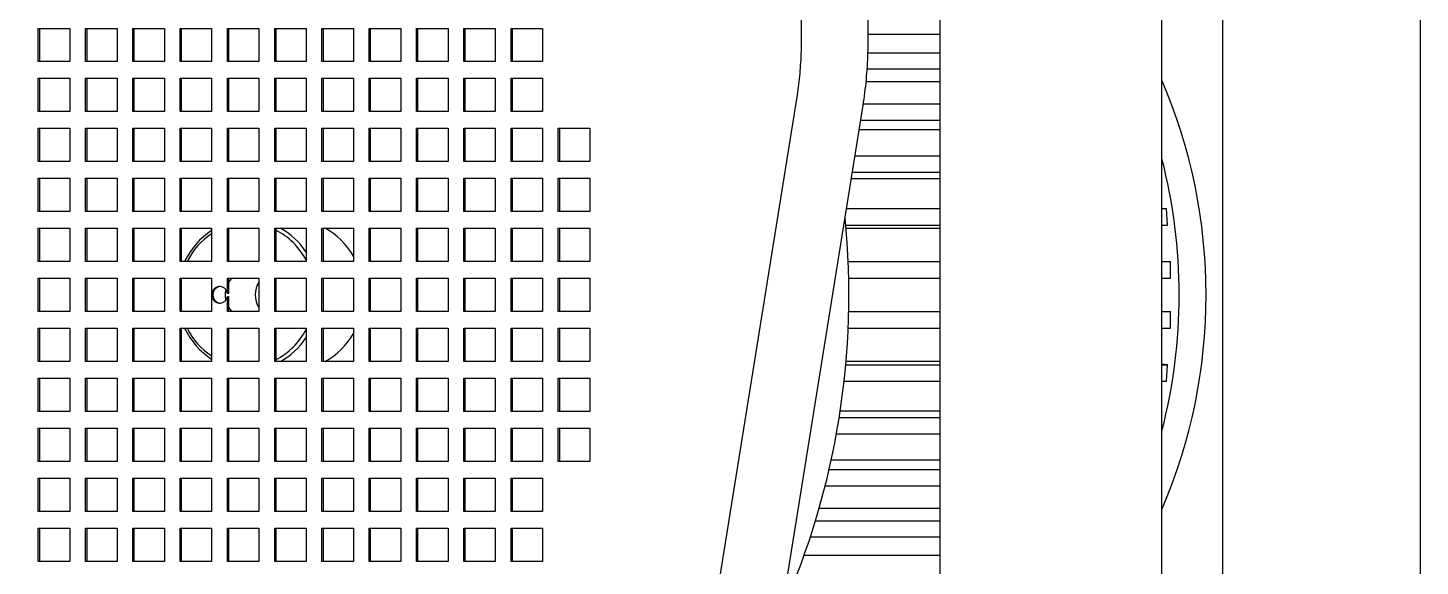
# Model space of a CAD drawing. Header units: millimetres. Extents: x -360063 to 84100, y -179792 to 59400.
# Drawn here: x 7677.4 to 8095.6, y 43718.7 to 43880.3 of the extents above; entities that cross this region are included whole.
import ezdxf

# ---------------------------------------------------------------- set-up
doc = ezdxf.new("R2010")
doc.units = ezdxf.units.MM
doc.header["$LTSCALE"] = 100
doc.layers.add('Visible', color=7, linetype='Continuous', lineweight=25)

msp = doc.modelspace()

# ---------------------------------------------------------------- linework, layer by layer
at = {"layer": 'Visible'}
for p, q in [((8095.57, 44600.17), (8095.57, 43100.17)), ((8036.16, 44135.17), (8036.16, 43585.17)), ((8018.01, 43595.17), (8018.01, 43961.71)), ((7909.79, 43876.87), (7909.79, 43933.97)), ((7929.79, 43876.87), (7929.79, 43932.89)), ((7951.41, 43615.17), (7951.41, 43920.36)), ((7680.59, 43880.17), (7690.05, 43880.17)), ((7680.59, 43870.17), (7680.59, 43880.17)), ((7680.91, 43880.17), (7680.91, 43870.17)), ((7690.05, 43880.17), (7690.05, 43870.17)), ((7694.78, 43870.17), (7694.78, 43880.17)), ((7694.78, 43880.17), (7704.25, 43880.17)), ((7695.11, 43880.17), (7695.11, 43870.17)), ((7704.25, 43880.17), (7704.25, 43870.17)), ((7708.98, 43870.17), (7708.98, 43880.17)), ((7708.98, 43880.17), (7718.44, 43880.17)), ((7709.3, 43880.17), (7709.3, 43870.17)), ((7718.44, 43880.17), (7718.44, 43870.17)), ((7723.18, 43870.17), (7723.18, 43880.17)), ((7723.18, 43880.17), (7732.64, 43880.17)), ((7723.5, 43880.17), (7723.5, 43870.17)), ((7732.64, 43880.17), (7732.64, 43870.17)), ((7737.37, 43870.17), (7737.37, 43880.17)), ((7737.37, 43880.17), (7746.84, 43880.17)), ((7737.69, 43880.17), (7737.69, 43870.17)), ((7746.84, 43880.17), (7746.84, 43870.17)), ((7751.57, 43870.17), (7751.57, 43880.17)), ((7751.57, 43880.17), (7761.03, 43880.17)), ((7751.89, 43880.17), (7751.89, 43870.17)), ((7761.03, 43880.17), (7761.03, 43870.17)), ((7765.76, 43880.17), (7775.23, 43880.17)), ((7765.76, 43870.17), (7765.76, 43880.17)), ((7766.09, 43880.17), (7766.09, 43870.17)), ((7775.23, 43880.17), (7775.23, 43870.17)), ((7779.96, 43870.17), (7779.96, 43880.17)), ((7779.96, 43880.17), (7789.42, 43880.17)), ((7780.28, 43880.17), (7780.28, 43870.17)), ((7789.42, 43880.17), (7789.42, 43870.17)), ((7794.16, 43870.17), (7794.16, 43880.17)), ((7794.16, 43880.17), (7803.62, 43880.17)), ((7794.48, 43880.17), (7794.48, 43870.17)), ((7803.62, 43880.17), (7803.62, 43870.17)), ((7808.35, 43870.17), (7808.35, 43880.17)), ((7808.35, 43880.17), (7817.82, 43880.17)), ((7808.67, 43880.17), (7808.67, 43870.17)), ((7817.82, 43880.17), (7817.82, 43870.17)), ((7822.55, 43880.17), (7832.01, 43880.17)), ((7822.55, 43870.17), (7822.55, 43880.17)), ((7822.87, 43880.17), (7822.87, 43870.17)), ((7832.01, 43880.17), (7832.01, 43870.17)), ((7929.79, 43878.38), (7951.41, 43878.38)), ((7690.05, 43870.17), (7680.59, 43870.17)), ((7704.25, 43870.17), (7694.78, 43870.17)), ((7718.44, 43870.17), (7708.98, 43870.17)), ((7732.64, 43870.17), (7723.18, 43870.17)), ((7746.84, 43870.17), (7737.37, 43870.17)), ((7761.03, 43870.17), (7751.57, 43870.17)), ((7775.23, 43870.17), (7765.76, 43870.17)), ((7789.42, 43870.17), (7779.96, 43870.17)), ((7803.62, 43870.17), (7794.16, 43870.17)), ((7817.82, 43870.17), (7808.35, 43870.17)), ((7832.01, 43870.17), (7822.55, 43870.17)), ((7929.73, 43872.8), (7951.41, 43872.8)), ((7929.5, 43868.01), (7951.41, 43868.01)), ((7680.59, 43865.17), (7690.05, 43865.17)), ((7680.59, 43855.17), (7680.59, 43865.17)), ((7680.91, 43865.17), (7680.91, 43855.17)), ((7690.05, 43865.17), (7690.05, 43855.17)), ((7694.78, 43855.17), (7694.78, 43865.17)), ((7694.78, 43865.17), (7704.25, 43865.17)), ((7695.11, 43865.17), (7695.11, 43855.17)), ((7704.25, 43865.17), (7704.25, 43855.17)), ((7708.98, 43855.17), (7708.98, 43865.17)), ((7708.98, 43865.17), (7718.44, 43865.17)), ((7709.3, 43865.17), (7709.3, 43855.17)), ((7718.44, 43865.17), (7718.44, 43855.17)), ((7723.18, 43855.17), (7723.18, 43865.17)), ((7723.18, 43865.17), (7732.64, 43865.17)), ((7723.5, 43865.17), (7723.5, 43855.17)), ((7732.64, 43865.17), (7732.64, 43855.17)), ((7737.37, 43855.17), (7737.37, 43865.17)), ((7737.37, 43865.17), (7746.84, 43865.17)), ((7737.69, 43865.17), (7737.69, 43855.17)), ((7746.84, 43865.17), (7746.84, 43855.17)), ((7751.57, 43855.17), (7751.57, 43865.17)), ((7751.57, 43865.17), (7761.03, 43865.17)), ((7751.89, 43865.17), (7751.89, 43855.17)), ((7761.03, 43865.17), (7761.03, 43855.17)), ((7765.76, 43865.17), (7775.23, 43865.17)), ((7765.76, 43855.17), (7765.76, 43865.17)), ((7766.09, 43865.17), (7766.09, 43855.17)), ((7775.23, 43865.17), (7775.23, 43855.17)), ((7779.96, 43855.17), (7779.96, 43865.17)), ((7779.96, 43865.17), (7789.42, 43865.17)), ((7780.28, 43865.17), (7780.28, 43855.17)), ((7789.42, 43865.17), (7789.42, 43855.17)), ((7794.16, 43855.17), (7794.16, 43865.17)), ((7794.16, 43865.17), (7803.62, 43865.17)), ((7794.48, 43865.17), (7794.48, 43855.17)), ((7803.62, 43865.17), (7803.62, 43855.17)), ((7808.35, 43855.17), (7808.35, 43865.17)), ((7808.35, 43865.17), (7817.82, 43865.17)), ((7808.67, 43865.17), (7808.67, 43855.17)), ((7817.82, 43865.17), (7817.82, 43855.17)), ((7822.55, 43865.17), (7832.01, 43865.17)), ((7822.55, 43855.17), (7822.55, 43865.17)), ((7822.87, 43865.17), (7822.87, 43855.17)), ((7832.01, 43865.17), (7832.01, 43855.17)), ((7929.2, 43864.26), (7951.41, 43864.26)), ((7868.98, 43613.78), (7908.54, 43860.25)), ((7888.72, 43610.61), (7928.29, 43857.08)), ((7928.35, 43857.51), (7951.41, 43857.51)), ((7690.05, 43855.17), (7680.59, 43855.17)), ((7704.25, 43855.17), (7694.78, 43855.17)), ((7718.44, 43855.17), (7708.98, 43855.17)), ((7732.64, 43855.17), (7723.18, 43855.17)), ((7746.84, 43855.17), (7737.37, 43855.17)), ((7761.03, 43855.17), (7751.57, 43855.17)), ((7775.23, 43855.17), (7765.76, 43855.17)), ((7789.42, 43855.17), (7779.96, 43855.17)), ((7803.62, 43855.17), (7794.16, 43855.17)), ((7817.82, 43855.17), (7808.35, 43855.17)), ((7832.01, 43855.17), (7822.55, 43855.17)), ((7680.59, 43840.17), (7680.59, 43850.17)), ((7680.59, 43850.17), (7690.05, 43850.17)), ((7680.91, 43850.17), (7680.91, 43840.17)), ((7690.05, 43850.17), (7690.05, 43840.17)), ((7694.78, 43840.17), (7694.78, 43850.17)), ((7694.78, 43850.17), (7704.25, 43850.17)), ((7695.11, 43850.17), (7695.11, 43840.17)), ((7704.25, 43850.17), (7704.25, 43840.17)), ((7708.98, 43840.17), (7708.98, 43850.17)), ((7708.98, 43850.17), (7718.44, 43850.17)), ((7709.3, 43850.17), (7709.3, 43840.17)), ((7718.44, 43850.17), (7718.44, 43840.17)), ((7723.18, 43840.17), (7723.18, 43850.17)), ((7723.18, 43850.17), (7732.64, 43850.17)), ((7723.5, 43850.17), (7723.5, 43840.17)), ((7732.64, 43850.17), (7732.64, 43840.17)), ((7737.37, 43840.17), (7737.37, 43850.17)), ((7737.37, 43850.17), (7746.84, 43850.17)), ((7737.69, 43850.17), (7737.69, 43840.17)), ((7746.84, 43850.17), (7746.84, 43840.17)), ((7751.57, 43840.17), (7751.57, 43850.17)), ((7751.57, 43850.17), (7761.03, 43850.17)), ((7751.89, 43850.17), (7751.89, 43840.17)), ((7761.03, 43850.17), (7761.03, 43840.17)), ((7765.76, 43840.17), (7765.76, 43850.17)), ((7765.76, 43850.17), (7775.23, 43850.17)), ((7766.09, 43850.17), (7766.09, 43840.17)), ((7775.23, 43850.17), (7775.23, 43840.17)), ((7779.96, 43840.17), (7779.96, 43850.17)), ((7779.96, 43850.17), (7789.42, 43850.17)), ((7780.28, 43850.17), (7780.28, 43840.17)), ((7789.42, 43850.17), (7789.42, 43840.17)), ((7794.16, 43840.17), (7794.16, 43850.17)), ((7794.16, 43850.17), (7803.62, 43850.17)), ((7794.48, 43850.17), (7794.48, 43840.17)), ((7803.62, 43850.17), (7803.62, 43840.17)), ((7808.35, 43840.17), (7808.35, 43850.17)), ((7808.35, 43850.17), (7817.82, 43850.17)), ((7808.67, 43850.17), (7808.67, 43840.17)), ((7817.82, 43850.17), (7817.82, 43840.17)), ((7822.55, 43840.17), (7822.55, 43850.17)), ((7822.55, 43850.17), (7832.01, 43850.17)), ((7822.87, 43850.17), (7822.87, 43840.17)), ((7832.01, 43850.17), (7832.01, 43840.17)), ((7836.74, 43850.17), (7846.21, 43850.17)), ((7836.74, 43840.17), (7836.74, 43850.17)), ((7837.07, 43850.17), (7837.07, 43840.17)), ((7846.21, 43850.17), (7846.21, 43840.17)), ((7927.12, 43849.8), (7951.41, 43849.8)), ((7927.57, 43852.63), (7951.41, 43852.63)), ((7690.05, 43840.17), (7680.59, 43840.17)), ((7704.25, 43840.17), (7694.78, 43840.17)), ((7718.44, 43840.17), (7708.98, 43840.17)), ((7732.64, 43840.17), (7723.18, 43840.17)), ((7746.84, 43840.17), (7737.37, 43840.17)), ((7761.03, 43840.17), (7751.57, 43840.17)), ((7775.23, 43840.17), (7765.76, 43840.17)), ((7789.42, 43840.17), (7779.96, 43840.17)), ((7803.62, 43840.17), (7794.16, 43840.17)), ((7817.82, 43840.17), (7808.35, 43840.17)), ((7832.01, 43840.17), (7822.55, 43840.17)), ((7846.21, 43840.17), (7836.74, 43840.17)), ((7925.85, 43841.92), (7951.41, 43841.92)), ((7925.06, 43836.98), (7951.41, 43836.98)), ((7680.59, 43825.17), (7680.59, 43835.17)), ((7680.59, 43835.17), (7690.05, 43835.17)), ((7680.91, 43835.17), (7680.91, 43825.17)), ((7690.05, 43835.17), (7690.05, 43825.17)), ((7694.78, 43825.17), (7694.78, 43835.17)), ((7694.78, 43835.17), (7704.25, 43835.17)), ((7695.11, 43835.17), (7695.11, 43825.17)), ((7704.25, 43835.17), (7704.25, 43825.17)), ((7708.98, 43825.17), (7708.98, 43835.17)), ((7708.98, 43835.17), (7718.44, 43835.17)), ((7709.3, 43835.17), (7709.3, 43825.17)), ((7718.44, 43835.17), (7718.44, 43825.17)), ((7723.18, 43825.17), (7723.18, 43835.17)), ((7723.18, 43835.17), (7732.64, 43835.17)), ((7723.5, 43835.17), (7723.5, 43825.17)), ((7732.64, 43835.17), (7732.64, 43825.17)), ((7737.37, 43825.17), (7737.37, 43835.17)), ((7737.37, 43835.17), (7746.84, 43835.17)), ((7737.69, 43835.17), (7737.69, 43825.17)), ((7746.84, 43835.17), (7746.84, 43825.17)), ((7751.57, 43825.17), (7751.57, 43835.17)), ((7751.57, 43835.17), (7761.03, 43835.17)), ((7751.89, 43835.17), (7751.89, 43825.17)), ((7761.03, 43835.17), (7761.03, 43825.17)), ((7765.76, 43825.17), (7765.76, 43835.17)), ((7765.76, 43835.17), (7775.23, 43835.17)), ((7766.09, 43835.17), (7766.09, 43825.17)), ((7775.23, 43835.17), (7775.23, 43825.17)), ((7779.96, 43825.17), (7779.96, 43835.17)), ((7779.96, 43835.17), (7789.42, 43835.17)), ((7780.28, 43835.17), (7780.28, 43825.17)), ((7789.42, 43835.17), (7789.42, 43825.17)), ((7794.16, 43825.17), (7794.16, 43835.17)), ((7794.16, 43835.17), (7803.62, 43835.17)), ((7794.48, 43835.17), (7794.48, 43825.17)), ((7803.62, 43835.17), (7803.62, 43825.17)), ((7808.35, 43825.17), (7808.35, 43835.17)), ((7808.35, 43835.17), (7817.82, 43835.17)), ((7808.67, 43835.17), (7808.67, 43825.17)), ((7817.82, 43835.17), (7817.82, 43825.17)), ((7822.55, 43825.17), (7822.55, 43835.17)), ((7822.55, 43835.17), (7832.01, 43835.17)), ((7822.87, 43835.17), (7822.87, 43825.17)), ((7832.01, 43835.17), (7832.01, 43825.17)), ((7836.74, 43835.17), (7846.21, 43835.17)), ((7836.74, 43825.17), (7836.74, 43835.17)), ((7837.07, 43835.17), (7837.07, 43825.17)), ((7846.21, 43835.17), (7846.21, 43825.17)), ((7924.75, 43835.08), (7951.41, 43835.08)), ((7690.05, 43825.17), (7680.59, 43825.17)), ((7704.25, 43825.17), (7694.78, 43825.17)), ((7718.44, 43825.17), (7708.98, 43825.17)), ((7732.64, 43825.17), (7723.18, 43825.17)), ((7746.84, 43825.17), (7737.37, 43825.17)), ((7761.03, 43825.17), (7751.57, 43825.17)), ((7775.23, 43825.17), (7765.76, 43825.17)), ((7789.42, 43825.17), (7779.96, 43825.17)), ((7803.62, 43825.17), (7794.16, 43825.17)), ((7817.82, 43825.17), (7808.35, 43825.17)), ((7832.01, 43825.17), (7822.55, 43825.17)), ((7846.21, 43825.17), (7836.74, 43825.17)), ((7923.32, 43826.12), (7951.41, 43826.12)), ((8018.01, 43826.12), (8019.4, 43826.12)), ((8019.74, 43821.13), (8019.4, 43826.12)), ((7680.59, 43810.17), (7680.59, 43820.17)), ((7680.59, 43820.17), (7690.05, 43820.17)), ((7680.91, 43820.17), (7680.91, 43810.17)), ((7690.05, 43820.17), (7690.05, 43810.17)), ((7694.78, 43810.17), (7694.78, 43820.17)), ((7694.78, 43820.17), (7704.25, 43820.17)), ((7695.11, 43820.17), (7695.11, 43810.17)), ((7704.25, 43820.17), (7704.25, 43810.17)), ((7708.98, 43810.17), (7708.98, 43820.17)), ((7708.98, 43820.17), (7718.44, 43820.17)), ((7709.3, 43820.17), (7709.3, 43810.17)), ((7718.44, 43820.17), (7718.44, 43810.17)), ((7723.18, 43810.17), (7723.18, 43820.17)), ((7723.18, 43820.17), (7732.64, 43820.17)), ((7723.5, 43820.17), (7723.5, 43810.17)), ((7732.64, 43820.17), (7732.64, 43810.17)), ((7737.37, 43810.17), (7737.37, 43820.17)), ((7737.37, 43820.17), (7746.84, 43820.17)), ((7737.69, 43820.17), (7737.69, 43810.17)), ((7746.84, 43820.17), (7746.84, 43810.17)), ((7751.57, 43810.17), (7751.57, 43820.17)), ((7751.57, 43820.17), (7761.03, 43820.17)), ((7751.89, 43820.17), (7751.89, 43810.17)), ((7761.03, 43820.17), (7761.03, 43810.17)), ((7765.76, 43810.17), (7765.76, 43820.17)), ((7765.76, 43820.17), (7775.23, 43820.17)), ((7766.09, 43820.17), (7766.09, 43810.17)), ((7775.23, 43820.17), (7775.23, 43810.17)), ((7779.96, 43810.17), (7779.96, 43820.17)), ((7779.96, 43820.17), (7789.42, 43820.17)), ((7780.28, 43820.17), (7780.28, 43810.17)), ((7789.42, 43820.17), (7789.42, 43810.17)), ((7794.16, 43810.17), (7794.16, 43820.17)), ((7794.16, 43820.17), (7803.62, 43820.17)), ((7794.48, 43820.17), (7794.48, 43810.17)), ((7803.62, 43820.17), (7803.62, 43810.17)), ((7808.35, 43810.17), (7808.35, 43820.17)), ((7808.35, 43820.17), (7817.82, 43820.17)), ((7808.67, 43820.17), (7808.67, 43810.17)), ((7817.82, 43820.17), (7817.82, 43810.17)), ((7822.55, 43810.17), (7822.55, 43820.17)), ((7822.55, 43820.17), (7832.01, 43820.17)), ((7822.87, 43820.17), (7822.87, 43810.17)), ((7832.01, 43820.17), (7832.01, 43810.17)), ((7836.74, 43820.17), (7846.21, 43820.17)), ((7836.74, 43810.17), (7836.74, 43820.17)), ((7837.07, 43820.17), (7837.07, 43810.17)), ((7846.21, 43820.17), (7846.21, 43810.17)), ((7923.08, 43821.13), (7951.41, 43821.13)), ((7923.17, 43820.18), (7951.41, 43820.18)), ((8018.01, 43820.99), (8019.74, 43821.13)), ((8018.01, 43821.13), (8019.74, 43821.13)), ((7690.05, 43810.17), (7680.59, 43810.17)), ((7704.25, 43810.17), (7694.78, 43810.17)), ((7718.44, 43810.17), (7708.98, 43810.17)), ((7732.64, 43810.17), (7723.18, 43810.17)), ((7746.84, 43810.17), (7737.37, 43810.17)), ((7761.03, 43810.17), (7751.57, 43810.17)), ((7775.23, 43810.17), (7765.76, 43810.17)), ((7789.42, 43810.17), (7779.96, 43810.17)), ((7803.62, 43810.17), (7794.16, 43810.17)), ((7817.82, 43810.17), (7808.35, 43810.17)), ((7832.01, 43810.17), (7822.55, 43810.17)), ((7846.21, 43810.17), (7836.74, 43810.17)), ((7923.81, 43810.17), (7951.41, 43810.17)), ((8018.01, 43810.17), (8020.64, 43810.17)), ((8020.64, 43805.17), (8020.64, 43810.17)), ((7680.59, 43805.17), (7690.05, 43805.17)), ((7680.59, 43795.17), (7680.59, 43805.17)), ((7680.91, 43805.17), (7680.91, 43795.17)), ((7690.05, 43805.17), (7690.05, 43795.17)), ((7694.78, 43805.17), (7704.25, 43805.17)), ((7694.78, 43795.17), (7694.78, 43805.17)), ((7695.11, 43805.17), (7695.11, 43795.17)), ((7704.25, 43805.17), (7704.25, 43795.17)), ((7708.98, 43805.17), (7718.44, 43805.17)), ((7708.98, 43795.17), (7708.98, 43805.17)), ((7709.3, 43805.17), (7709.3, 43795.17)), ((7718.44, 43805.17), (7718.44, 43795.17)), ((7723.18, 43805.17), (7732.64, 43805.17)), ((7723.18, 43795.17), (7723.18, 43805.17)), ((7723.5, 43805.17), (7723.5, 43795.17)), ((7732.64, 43805.17), (7732.64, 43795.17)), ((7737.37, 43800.62), (7737.37, 43805.17)), ((7737.37, 43805.17), (7746.84, 43805.17)), ((7737.69, 43805.17), (7737.69, 43800.62)), ((7746.84, 43805.17), (7746.84, 43795.17)), ((7751.57, 43805.17), (7761.03, 43805.17)), ((7751.57, 43795.17), (7751.57, 43805.17)), ((7751.89, 43805.17), (7751.89, 43795.17)), ((7761.03, 43805.17), (7761.03, 43795.17)), ((7765.76, 43805.17), (7775.23, 43805.17)), ((7765.76, 43795.17), (7765.76, 43805.17)), ((7766.09, 43805.17), (7766.09, 43795.17)), ((7775.23, 43805.17), (7775.23, 43795.17)), ((7779.96, 43805.17), (7789.42, 43805.17)), ((7779.96, 43795.17), (7779.96, 43805.17)), ((7780.28, 43805.17), (7780.28, 43795.17)), ((7789.42, 43805.17), (7789.42, 43795.17)), ((7794.16, 43805.17), (7803.62, 43805.17)), ((7794.16, 43795.17), (7794.16, 43805.17)), ((7794.48, 43805.17), (7794.48, 43795.17)), ((7803.62, 43805.17), (7803.62, 43795.17)), ((7808.35, 43805.17), (7817.82, 43805.17)), ((7808.35, 43795.17), (7808.35, 43805.17)), ((7808.67, 43805.17), (7808.67, 43795.17)), ((7817.82, 43805.17), (7817.82, 43795.17)), ((7822.55, 43805.17), (7832.01, 43805.17)), ((7822.55, 43795.17), (7822.55, 43805.17)), ((7822.87, 43805.17), (7822.87, 43795.17)), ((7832.01, 43805.17), (7832.01, 43795.17)), ((7836.74, 43805.17), (7846.21, 43805.17)), ((7836.74, 43795.17), (7836.74, 43805.17)), ((7837.07, 43805.17), (7837.07, 43795.17)), ((7846.21, 43805.17), (7846.21, 43795.17)), ((7923.97, 43805.17), (7951.41, 43805.17)), ((8018.01, 43805.17), (8020.64, 43805.17)), ((7737.69, 43800.62), (7737.37, 43800.62)), ((7737.37, 43799.72), (7737.69, 43799.72)), ((7737.37, 43795.17), (7737.37, 43799.72)), ((7737.69, 43799.72), (7737.69, 43795.17)), ((7690.05, 43795.17), (7680.59, 43795.17)), ((7704.25, 43795.17), (7694.78, 43795.17)), ((7718.44, 43795.17), (7708.98, 43795.17)), ((7732.64, 43795.17), (7723.18, 43795.17)), ((7746.84, 43795.17), (7737.37, 43795.17)), ((7761.03, 43795.17), (7751.57, 43795.17)), ((7775.23, 43795.17), (7765.76, 43795.17)), ((7789.42, 43795.17), (7779.96, 43795.17)), ((7803.62, 43795.17), (7794.16, 43795.17)), ((7817.82, 43795.17), (7808.35, 43795.17)), ((7832.01, 43795.17), (7822.55, 43795.17)), ((7846.21, 43795.17), (7836.74, 43795.17)), ((7923.97, 43795.17), (7951.41, 43795.17)), ((8018.01, 43795.17), (8020.64, 43795.17)), ((8020.64, 43790.17), (8020.64, 43795.17)), ((7680.59, 43790.17), (7690.05, 43790.17)), ((7680.59, 43780.17), (7680.59, 43790.17)), ((7680.91, 43790.17), (7680.91, 43780.17)), ((7690.05, 43790.17), (7690.05, 43780.17)), ((7694.78, 43790.17), (7704.25, 43790.17)), ((7694.78, 43780.17), (7694.78, 43790.17)), ((7695.11, 43790.17), (7695.11, 43780.17)), ((7704.25, 43790.17), (7704.25, 43780.17)), ((7708.98, 43790.17), (7718.44, 43790.17)), ((7708.98, 43780.17), (7708.98, 43790.17)), ((7709.3, 43790.17), (7709.3, 43780.17)), ((7718.44, 43790.17), (7718.44, 43780.17)), ((7723.18, 43780.17), (7723.18, 43790.17)), ((7723.18, 43790.17), (7732.64, 43790.17)), ((7723.5, 43790.17), (7723.5, 43780.17)), ((7732.64, 43790.17), (7732.64, 43780.17)), ((7737.37, 43790.17), (7746.84, 43790.17)), ((7737.37, 43780.17), (7737.37, 43790.17)), ((7737.69, 43790.17), (7737.69, 43780.17)), ((7746.84, 43790.17), (7746.84, 43780.17)), ((7751.57, 43790.17), (7761.03, 43790.17)), ((7751.57, 43780.17), (7751.57, 43790.17)), ((7751.89, 43790.17), (7751.89, 43780.17)), ((7761.03, 43790.17), (7761.03, 43780.17)), ((7765.76, 43790.17), (7775.23, 43790.17)), ((7765.76, 43780.17), (7765.76, 43790.17)), ((7766.09, 43790.17), (7766.09, 43780.17)), ((7775.23, 43790.17), (7775.23, 43780.17)), ((7779.96, 43790.17), (7789.42, 43790.17)), ((7779.96, 43780.17), (7779.96, 43790.17)), ((7780.28, 43790.17), (7780.28, 43780.17)), ((7789.42, 43790.17), (7789.42, 43780.17)), ((7794.16, 43790.17), (7803.62, 43790.17)), ((7794.16, 43780.17), (7794.16, 43790.17)), ((7794.48, 43790.17), (7794.48, 43780.17)), ((7803.62, 43790.17), (7803.62, 43780.17)), ((7808.35, 43790.17), (7817.82, 43790.17)), ((7808.35, 43780.17), (7808.35, 43790.17)), ((7808.67, 43790.17), (7808.67, 43780.17)), ((7817.82, 43790.17), (7817.82, 43780.17)), ((7822.55, 43790.17), (7832.01, 43790.17)), ((7822.55, 43780.17), (7822.55, 43790.17)), ((7822.87, 43790.17), (7822.87, 43780.17)), ((7832.01, 43790.17), (7832.01, 43780.17)), ((7836.74, 43780.17), (7836.74, 43790.17)), ((7836.74, 43790.17), (7846.21, 43790.17)), ((7837.07, 43790.17), (7837.07, 43780.17)), ((7846.21, 43790.17), (7846.21, 43780.17)), ((7923.81, 43790.17), (7951.41, 43790.17)), ((8018.01, 43790.17), (8020.64, 43790.17)), ((7690.05, 43780.17), (7680.59, 43780.17)), ((7704.25, 43780.17), (7694.78, 43780.17)), ((7718.44, 43780.17), (7708.98, 43780.17)), ((7732.64, 43780.17), (7723.18, 43780.17)), ((7746.84, 43780.17), (7737.37, 43780.17)), ((7761.03, 43780.17), (7751.57, 43780.17)), ((7775.23, 43780.17), (7765.76, 43780.17)), ((7789.42, 43780.17), (7779.96, 43780.17)), ((7803.62, 43780.17), (7794.16, 43780.17)), ((7817.82, 43780.17), (7808.35, 43780.17)), ((7832.01, 43780.17), (7822.55, 43780.17)), ((7846.21, 43780.17), (7836.74, 43780.17)), ((7923.08, 43779.21), (7951.41, 43779.21)), ((7951.41, 43780.16), (7923.17, 43780.16)), ((8019.74, 43779.21), (8018.01, 43779.34)), ((8018.01, 43779.21), (8019.74, 43779.21)), ((8019.4, 43774.22), (8019.74, 43779.21)), ((7680.59, 43775.17), (7690.05, 43775.17)), ((7680.59, 43765.17), (7680.59, 43775.17)), ((7680.91, 43775.17), (7680.91, 43765.17)), ((7690.05, 43775.17), (7690.05, 43765.17)), ((7694.78, 43775.17), (7704.25, 43775.17)), ((7694.78, 43765.17), (7694.78, 43775.17)), ((7695.11, 43775.17), (7695.11, 43765.17)), ((7704.25, 43775.17), (7704.25, 43765.17)), ((7708.98, 43775.17), (7718.44, 43775.17)), ((7708.98, 43765.17), (7708.98, 43775.17)), ((7709.3, 43775.17), (7709.3, 43765.17)), ((7718.44, 43775.17), (7718.44, 43765.17)), ((7723.18, 43765.17), (7723.18, 43775.17)), ((7723.18, 43775.17), (7732.64, 43775.17)), ((7723.5, 43775.17), (7723.5, 43765.17)), ((7732.64, 43775.17), (7732.64, 43765.17)), ((7737.37, 43775.17), (7746.84, 43775.17)), ((7737.37, 43765.17), (7737.37, 43775.17)), ((7737.69, 43775.17), (7737.69, 43765.17)), ((7746.84, 43775.17), (7746.84, 43765.17)), ((7751.57, 43775.17), (7761.03, 43775.17)), ((7751.57, 43765.17), (7751.57, 43775.17)), ((7751.89, 43775.17), (7751.89, 43765.17)), ((7761.03, 43775.17), (7761.03, 43765.17)), ((7765.76, 43775.17), (7775.23, 43775.17)), ((7765.76, 43765.17), (7765.76, 43775.17)), ((7766.09, 43775.17), (7766.09, 43765.17)), ((7775.23, 43775.17), (7775.23, 43765.17)), ((7779.96, 43775.17), (7789.42, 43775.17)), ((7779.96, 43765.17), (7779.96, 43775.17)), ((7780.28, 43775.17), (7780.28, 43765.17)), ((7789.42, 43775.17), (7789.42, 43765.17)), ((7794.16, 43775.17), (7803.62, 43775.17)), ((7794.16, 43765.17), (7794.16, 43775.17)), ((7794.48, 43775.17), (7794.48, 43765.17)), ((7803.62, 43775.17), (7803.62, 43765.17)), ((7808.35, 43775.17), (7817.82, 43775.17)), ((7808.35, 43765.17), (7808.35, 43775.17)), ((7808.67, 43775.17), (7808.67, 43765.17)), ((7817.82, 43775.17), (7817.82, 43765.17)), ((7822.55, 43775.17), (7832.01, 43775.17)), ((7822.55, 43765.17), (7822.55, 43775.17)), ((7822.87, 43775.17), (7822.87, 43765.17)), ((7832.01, 43775.17), (7832.01, 43765.17)), ((7836.74, 43765.17), (7836.74, 43775.17)), ((7836.74, 43775.17), (7846.21, 43775.17)), ((7837.07, 43775.17), (7837.07, 43765.17)), ((7846.21, 43775.17), (7846.21, 43765.17)), ((7922.58, 43774.22), (7951.41, 43774.22)), ((8018.01, 43774.22), (8019.4, 43774.22)), ((7690.05, 43765.17), (7680.59, 43765.17)), ((7704.25, 43765.17), (7694.78, 43765.17)), ((7718.44, 43765.17), (7708.98, 43765.17)), ((7732.64, 43765.17), (7723.18, 43765.17)), ((7746.84, 43765.17), (7737.37, 43765.17)), ((7761.03, 43765.17), (7751.57, 43765.17)), ((7775.23, 43765.17), (7765.76, 43765.17)), ((7789.42, 43765.17), (7779.96, 43765.17)), ((7803.62, 43765.17), (7794.16, 43765.17)), ((7817.82, 43765.17), (7808.35, 43765.17)), ((7832.01, 43765.17), (7822.55, 43765.17)), ((7846.21, 43765.17), (7836.74, 43765.17)), ((7951.41, 43765.26), (7921.41, 43765.26)), ((7921.11, 43763.36), (7951.41, 43763.36)), ((7680.59, 43760.17), (7690.05, 43760.17)), ((7680.59, 43750.17), (7680.59, 43760.17)), ((7680.91, 43760.17), (7680.91, 43750.17)), ((7690.05, 43760.17), (7690.05, 43750.17)), ((7694.78, 43760.17), (7704.25, 43760.17)), ((7694.78, 43750.17), (7694.78, 43760.17)), ((7695.11, 43760.17), (7695.11, 43750.17)), ((7704.25, 43760.17), (7704.25, 43750.17)), ((7708.98, 43760.17), (7718.44, 43760.17)), ((7708.98, 43750.17), (7708.98, 43760.17)), ((7709.3, 43760.17), (7709.3, 43750.17)), ((7718.44, 43760.17), (7718.44, 43750.17)), ((7723.18, 43750.17), (7723.18, 43760.17)), ((7723.18, 43760.17), (7732.64, 43760.17)), ((7723.5, 43760.17), (7723.5, 43750.17)), ((7732.64, 43760.17), (7732.64, 43750.17)), ((7737.37, 43760.17), (7746.84, 43760.17)), ((7737.37, 43750.17), (7737.37, 43760.17)), ((7737.69, 43760.17), (7737.69, 43750.17)), ((7746.84, 43760.17), (7746.84, 43750.17)), ((7751.57, 43760.17), (7761.03, 43760.17)), ((7751.57, 43750.17), (7751.57, 43760.17)), ((7751.89, 43760.17), (7751.89, 43750.17)), ((7761.03, 43760.17), (7761.03, 43750.17)), ((7765.76, 43760.17), (7775.23, 43760.17)), ((7765.76, 43750.17), (7765.76, 43760.17)), ((7766.09, 43760.17), (7766.09, 43750.17)), ((7775.23, 43760.17), (7775.23, 43750.17)), ((7779.96, 43760.17), (7789.42, 43760.17)), ((7779.96, 43750.17), (7779.96, 43760.17)), ((7780.28, 43760.17), (7780.28, 43750.17)), ((7789.42, 43760.17), (7789.42, 43750.17)), ((7794.16, 43760.17), (7803.62, 43760.17)), ((7794.16, 43750.17), (7794.16, 43760.17)), ((7794.48, 43760.17), (7794.48, 43750.17)), ((7803.62, 43760.17), (7803.62, 43750.17)), ((7808.35, 43760.17), (7817.82, 43760.17)), ((7808.35, 43750.17), (7808.35, 43760.17)), ((7808.67, 43760.17), (7808.67, 43750.17)), ((7817.82, 43760.17), (7817.82, 43750.17)), ((7822.55, 43760.17), (7832.01, 43760.17)), ((7822.55, 43750.17), (7822.55, 43760.17)), ((7822.87, 43760.17), (7822.87, 43750.17)), ((7832.01, 43760.17), (7832.01, 43750.17)), ((7836.74, 43750.17), (7836.74, 43760.17)), ((7836.74, 43760.17), (7846.21, 43760.17)), ((7837.07, 43760.17), (7837.07, 43750.17)), ((7846.21, 43760.17), (7846.21, 43750.17)), ((7920.27, 43758.42), (7951.41, 43758.42)), ((7690.05, 43750.17), (7680.59, 43750.17)), ((7704.25, 43750.17), (7694.78, 43750.17)), ((7718.44, 43750.17), (7708.98, 43750.17)), ((7732.64, 43750.17), (7723.18, 43750.17)), ((7746.84, 43750.17), (7737.37, 43750.17)), ((7761.03, 43750.17), (7751.57, 43750.17)), ((7775.23, 43750.17), (7765.76, 43750.17)), ((7789.42, 43750.17), (7779.96, 43750.17)), ((7803.62, 43750.17), (7794.16, 43750.17)), ((7817.82, 43750.17), (7808.35, 43750.17)), ((7832.01, 43750.17), (7822.55, 43750.17)), ((7846.21, 43750.17), (7836.74, 43750.17)), ((7951.41, 43750.54), (7918.7, 43750.54)), ((7680.59, 43745.17), (7690.05, 43745.17)), ((7680.59, 43735.17), (7680.59, 43745.17)), ((7680.91, 43745.17), (7680.91, 43735.17)), ((7690.05, 43745.17), (7690.05, 43735.17)), ((7694.78, 43745.17), (7704.25, 43745.17)), ((7694.78, 43735.17), (7694.78, 43745.17)), ((7695.11, 43745.17), (7695.11, 43735.17)), ((7704.25, 43745.17), (7704.25, 43735.17)), ((7708.98, 43735.17), (7708.98, 43745.17)), ((7708.98, 43745.17), (7718.44, 43745.17)), ((7709.3, 43745.17), (7709.3, 43735.17)), ((7718.44, 43745.17), (7718.44, 43735.17)), ((7723.18, 43745.17), (7732.64, 43745.17)), ((7723.18, 43735.17), (7723.18, 43745.17)), ((7723.5, 43745.17), (7723.5, 43735.17)), ((7732.64, 43745.17), (7732.64, 43735.17)), ((7737.37, 43745.17), (7746.84, 43745.17)), ((7737.37, 43735.17), (7737.37, 43745.17)), ((7737.69, 43745.17), (7737.69, 43735.17)), ((7746.84, 43745.17), (7746.84, 43735.17)), ((7751.57, 43745.17), (7761.03, 43745.17)), ((7751.57, 43735.17), (7751.57, 43745.17)), ((7751.89, 43745.17), (7751.89, 43735.17)), ((7761.03, 43745.17), (7761.03, 43735.17)), ((7765.76, 43735.17), (7765.76, 43745.17)), ((7765.76, 43745.17), (7775.23, 43745.17)), ((7766.09, 43745.17), (7766.09, 43735.17)), ((7775.23, 43745.17), (7775.23, 43735.17)), ((7779.96, 43745.17), (7789.42, 43745.17)), ((7779.96, 43735.17), (7779.96, 43745.17)), ((7780.28, 43745.17), (7780.28, 43735.17)), ((7789.42, 43745.17), (7789.42, 43735.17)), ((7794.16, 43735.17), (7794.16, 43745.17)), ((7794.16, 43745.17), (7803.62, 43745.17)), ((7794.48, 43745.17), (7794.48, 43735.17)), ((7803.62, 43745.17), (7803.62, 43735.17)), ((7808.35, 43745.17), (7817.82, 43745.17)), ((7808.35, 43735.17), (7808.35, 43745.17)), ((7808.67, 43745.17), (7808.67, 43735.17)), ((7817.82, 43745.17), (7817.82, 43735.17)), ((7822.55, 43745.17), (7832.01, 43745.17)), ((7822.55, 43735.17), (7822.55, 43745.17)), ((7822.87, 43745.17), (7822.87, 43735.17)), ((7832.01, 43745.17), (7832.01, 43735.17)), ((7918.07, 43747.71), (7951.41, 43747.71)), ((7916.89, 43742.83), (7951.41, 43742.83)), ((7951.41, 43736.08), (7915.07, 43736.08)), ((7690.05, 43735.17), (7680.59, 43735.17)), ((7704.25, 43735.17), (7694.78, 43735.17)), ((7718.44, 43735.17), (7708.98, 43735.17)), ((7732.64, 43735.17), (7723.18, 43735.17)), ((7746.84, 43735.17), (7737.37, 43735.17)), ((7761.03, 43735.17), (7751.57, 43735.17)), ((7775.23, 43735.17), (7765.76, 43735.17)), ((7789.42, 43735.17), (7779.96, 43735.17)), ((7803.62, 43735.17), (7794.16, 43735.17)), ((7817.82, 43735.17), (7808.35, 43735.17)), ((7832.01, 43735.17), (7822.55, 43735.17)), ((7913.97, 43732.33), (7951.41, 43732.33)), ((7680.59, 43730.17), (7690.05, 43730.17)), ((7680.59, 43720.17), (7680.59, 43730.17)), ((7680.91, 43730.17), (7680.91, 43720.17)), ((7690.05, 43730.17), (7690.05, 43720.17)), ((7694.78, 43730.17), (7704.25, 43730.17)), ((7694.78, 43720.17), (7694.78, 43730.17)), ((7695.11, 43730.17), (7695.11, 43720.17)), ((7704.25, 43730.17), (7704.25, 43720.17)), ((7708.98, 43720.17), (7708.98, 43730.17)), ((7708.98, 43730.17), (7718.44, 43730.17)), ((7709.3, 43730.17), (7709.3, 43720.17)), ((7718.44, 43730.17), (7718.44, 43720.17)), ((7723.18, 43730.17), (7732.64, 43730.17)), ((7723.18, 43720.17), (7723.18, 43730.17)), ((7723.5, 43730.17), (7723.5, 43720.17)), ((7732.64, 43730.17), (7732.64, 43720.17)), ((7737.37, 43730.17), (7746.84, 43730.17)), ((7737.37, 43720.17), (7737.37, 43730.17)), ((7737.69, 43730.17), (7737.69, 43720.17)), ((7746.84, 43730.17), (7746.84, 43720.17)), ((7751.57, 43730.17), (7761.03, 43730.17)), ((7751.57, 43720.17), (7751.57, 43730.17)), ((7751.89, 43730.17), (7751.89, 43720.17)), ((7761.03, 43730.17), (7761.03, 43720.17)), ((7765.76, 43720.17), (7765.76, 43730.17)), ((7765.76, 43730.17), (7775.23, 43730.17)), ((7766.09, 43730.17), (7766.09, 43720.17)), ((7775.23, 43730.17), (7775.23, 43720.17)), ((7779.96, 43730.17), (7789.42, 43730.17)), ((7779.96, 43720.17), (7779.96, 43730.17)), ((7780.28, 43730.17), (7780.28, 43720.17)), ((7789.42, 43730.17), (7789.42, 43720.17)), ((7794.16, 43720.17), (7794.16, 43730.17)), ((7794.16, 43730.17), (7803.62, 43730.17)), ((7794.48, 43730.17), (7794.48, 43720.17)), ((7803.62, 43730.17), (7803.62, 43720.17)), ((7808.35, 43730.17), (7817.82, 43730.17)), ((7808.35, 43720.17), (7808.35, 43730.17)), ((7808.67, 43730.17), (7808.67, 43720.17)), ((7817.82, 43730.17), (7817.82, 43720.17)), ((7822.55, 43730.17), (7832.01, 43730.17)), ((7822.55, 43720.17), (7822.55, 43730.17)), ((7822.87, 43730.17), (7822.87, 43720.17)), ((7832.01, 43730.17), (7832.01, 43720.17)), ((7912.45, 43727.54), (7951.41, 43727.54)), ((7690.05, 43720.17), (7680.59, 43720.17)), ((7704.25, 43720.17), (7694.78, 43720.17)), ((7718.44, 43720.17), (7708.98, 43720.17)), ((7732.64, 43720.17), (7723.18, 43720.17)), ((7746.84, 43720.17), (7737.37, 43720.17)), ((7761.03, 43720.17), (7751.57, 43720.17)), ((7775.23, 43720.17), (7765.76, 43720.17)), ((7789.42, 43720.17), (7779.96, 43720.17)), ((7803.62, 43720.17), (7794.16, 43720.17)), ((7817.82, 43720.17), (7808.35, 43720.17)), ((7832.01, 43720.17), (7822.55, 43720.17)), ((7951.41, 43721.96), (7910.54, 43721.96))]:
    msp.add_line(p, q, dxfattribs=at)
for centre, major_axis, ratio, start_param, end_param in [((7816.38, 43800.17), (0, 481.5), 0.795801, 0.18649, 3.098743), ((7816.38, 43800.17), (0, -476.5), 0.795801, 3.260217, 6.251137), ((7907.19, 43800.17), (0, 476.5), 0.946407, 0.109602, 2.931834), ((7901.38, 43800.17), (0, 461), 0.946407, 6.257012, 9.247012), ((7884.58, 43800.17), (0, 155), 0.946407, 4.283877, 5.140901), ((7876.51, 43800.17), (0, -155), 0.946407, 1.304027, 1.837566), ((7743.57, 43800.17), (0, -22.47), 0.946407, 3.681291, 4.251283), ((7743.25, 43800.17), (0, -21.47), 0.946407, 2.076036, 2.702308), ((7743.57, 43800.17), (0, 22.47), 0.946407, 5.320131, 5.809466), ((7757.01, 43800.17), (0, -22.47), 0.946407, 2.112784, 2.667873), ((7714.09, 43800.17), (0, 221.82), 0.946407, 4.271626, 4.817127), ((7743.25, 43800.17), (0, 21.47), 0.946407, 0.549094, 1.086419), ((7735.04, 43800.17), (0, -2.5), 0.946407, 1.749921, 7.674857), ((7735.37, 43800.17), (0, 2.5), 0.946407, 0.068306, 3.073287), ((7743.25, 43800.17), (0, 6.92), 0.946407, 0.762944, 1.012423), ((7752.29, 43800.17), (0, -6.92), 0.946407, 4.126429, 5.298349), ((7743.25, 43800.17), (0, 6.92), 0.946407, 1.3398, 1.801793), ((7743.25, 43800.17), (0, 6.92), 0.946407, 2.129169, 2.378648), ((7743.57, 43800.17), (0, -22.47), 0.946407, 5.173495, 5.743487), ((7743.25, 43800.17), (0, 21.47), 0.946407, 2.055174, 2.592498), ((7743.25, 43800.17), (0, -21.47), 0.946407, 0.439284, 1.065556), ((7743.57, 43800.17), (0, 22.47), 0.946407, 3.615312, 4.104647), ((7757.01, 43800.17), (0, -22.47), 0.946407, 0.473719, 1.028809)]:
    msp.add_ellipse(centre, major_axis=major_axis, ratio=ratio, start_param=start_param, end_param=end_param, dxfattribs=at)
for points in [[(7908.54, 43860.25), (7908.7, 43861.25), (7908.85, 43862.29), (7909.11, 43864.41), (7909.23, 43865.49), (7909.43, 43867.7), (7909.51, 43868.82), (7909.65, 43871.09), (7909.7, 43872.24), (7909.77, 43874.55), (7909.79, 43875.71), (7909.79, 43876.87)], [(7928.29, 43857.08), (7928.49, 43858.32), (7928.67, 43859.59), (7928.99, 43862.15), (7929.13, 43863.46), (7929.37, 43866.09), (7929.47, 43867.42), (7929.63, 43870.1), (7929.69, 43871.44), (7929.77, 43874.15), (7929.79, 43875.51), (7929.79, 43876.87)]]:
    msp.add_open_spline(points, degree=3, knots=[4.2399602, 4.2399602, 4.2399602, 4.2399602, 4.3344459, 4.3344459, 4.4289317, 4.4289317, 4.5234174, 4.5234174, 4.6179032, 4.6179032, 4.712389, 4.712389, 4.712389, 4.712389], dxfattribs=at)

doc.saveas('drawing.dxf')
